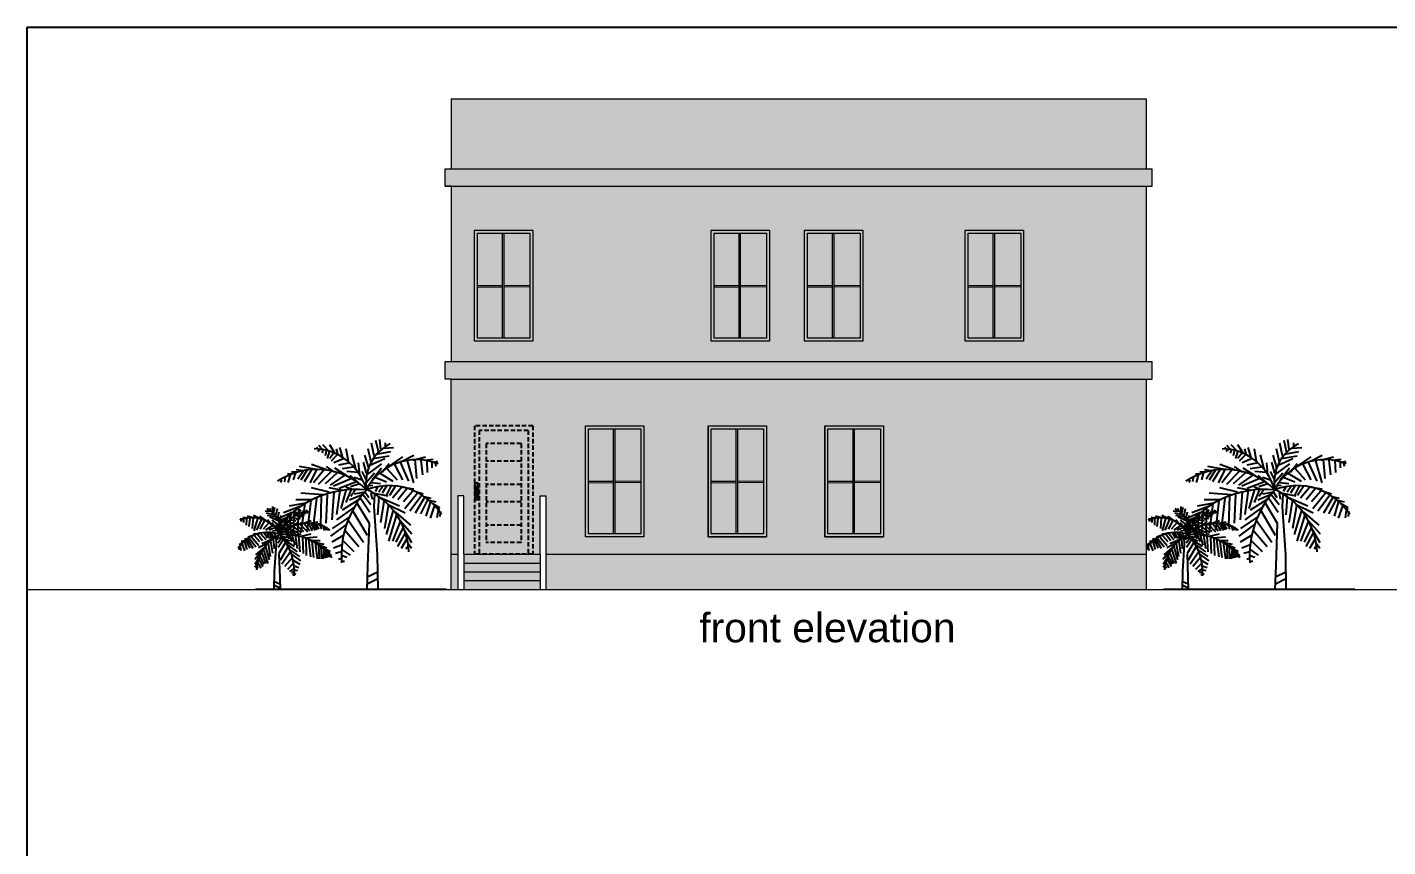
# Model space of a CAD drawing. Header units: inches. Extents: x -179 to 300, y 123 to 718.
# Drawn here: x 144.9 to 222.4, y 423.2 to 469.9 of the extents above; entities that cross this region are included whole.
import ezdxf

# ---------------------------------------------------------------- set-up
doc = ezdxf.new("R2010")
doc.units = ezdxf.units.IN
doc.header["$MEASUREMENT"] = 0
doc.linetypes.add('DASHED2', pattern=[0.375, 0.25, -0.125])
for name, color, linetype in [('BN', 1, 'Continuous'), ('DR', 32, 'Continuous'), ('WALL', 7, 'Continuous')]:
    doc.layers.add(name, color=color, linetype=linetype)
doc.layers.add('LINE', color=250, linetype='Continuous', lineweight=30)
doc.layers.add('SHADE', color=250, linetype='Continuous', lineweight=5)
doc.styles.get("Standard").update_dxf_attribs({"font": 'arial.ttf'})

# ---------------------------------------------------------------- blocks, each defined once
blk = doc.blocks.new('A$C0CB14089')
at = {"layer": 'LINE'}
for points in [[(0.016, 1.21, 1), (0.025, 1.21, 1)], [(0.052, 1.21, 1), (0.06, 1.21, 1)], [(0.016, 0.944, 1), (0.025, 0.944, 1)]]:
    blk.add_hatch(color=256, dxfattribs=at).paths.add_polyline_path(points)
h = blk.add_hatch(color=256, dxfattribs=at)
edge = h.paths.add_edge_path()
edge.add_ellipse((0.056, 0.944), major_axis=(-0.00285, 0.00285), ratio=1, start_angle=45, end_angle=225, ccw=False)
edge.add_ellipse((0.056, 0.944), major_axis=(-0.00285, 0.00285), ratio=1, start_angle=-135, end_angle=45, ccw=False)
at = {"layer": 'DR', "linetype": 'DASHED2', "ltscale": 0.3}
for p, q in [((1, 2.2), (0, 2.2)), ((0, 2.2), (0, 0)), ((0.92, 2.12), (0.08, 2.12)), ((0.08, 2.12), (0.08, 0)), ((0.92, 2.12), (0.92, 0)), ((1, 2.2), (1, 0)), ((0.8, 1.895), (0.2, 1.895)), ((0.2, 1.895), (0.2, 0.2)), ((0.8, 1.895), (0.8, 0.2)), ((0.8, 1.595), (0.2, 1.595)), ((0.8, 1.195), (0.2, 1.195)), ((0.8, 0.9), (0.2, 0.9)), ((0.8, 0.5), (0.2, 0.5)), ((1, 0), (0, 0)), ((0.8, 0.2), (0.2, 0.2))]:
    blk.add_line(p, q, dxfattribs=at)
at = {"layer": 'LINE'}
for p, q in [((0.062, 1.216), (0.014, 1.216)), ((0.014, 1.216), (0.014, 0.938)), ((0.062, 0.938), (0.062, 1.216)), ((0.014, 0.938), (0.062, 0.938))]:
    blk.add_line(p, q, dxfattribs=at)
at = {"layer": 'LINE', "color": 180}
blk.add_line((0.038, 1.175), (0.038, 1.022), dxfattribs=at)
at = {"layer": 'LINE'}
for centre in [(0.02, 1.21), (0.056, 1.21), (0.02, 0.944), (0.056, 0.944)]:
    blk.add_circle(centre, 0.00403, dxfattribs=at)
at = {"layer": 'LINE', "color": 180}
blk.add_circle((0.038, 0.998), 0.0144, dxfattribs=at)
blk = doc.blocks.new('A$C353D2B1A')
at = {"layer": 'BN', "color": 3}
for p, q in [((2.446, 2.398), (2.424, 2.566)), ((1.366, 2.398), (1.351, 2.436)), ((1.409, 2.398), (1.359, 2.361)), ((1.438, 2.389), (1.38, 2.463)), ((1.453, 2.389), (1.438, 2.333)), ((1.562, 2.361), (1.453, 2.473)), ((1.511, 2.389), (1.489, 2.287)), ((1.562, 2.352), (1.525, 2.24)), ((1.67, 2.315), (1.569, 2.473)), ((1.634, 2.333), (1.569, 2.24)), ((1.714, 2.305), (1.685, 2.408)), ((1.794, 2.259), (1.743, 2.426)), ((1.888, 2.194), (1.852, 2.408)), ((2.279, 2.175), (2.228, 2.408)), ((2.33, 2.287), (2.286, 2.501)), ((2.402, 2.361), (2.359, 2.547)), ((2.366, 2.315), (2.613, 2.361)), ((2.489, 2.417), (2.663, 2.426)), ((2.518, 2.51), (2.518, 2.445)), ((1.308, 2.055), (1.054, 2.101)), ((1.511, 2.045), (1.257, 2.138)), ((1.649, 2.008), (1.511, 2.101)), ((1.692, 2.296), (1.591, 2.194)), ((1.815, 2.24), (1.641, 2.166)), ((1.917, 2.166), (1.721, 2.129)), ((2.018, 2.064), (1.953, 2.305)), ((2.083, 1.962), (2.062, 2.166)), ((2.199, 1.989), (2.149, 2.175)), ((2.236, 2.082), (2.17, 2.296)), ((2.453, 2.147), (2.214, 1.971)), ((2.257, 2.129), (2.511, 2.24)), ((2.308, 2.24), (2.584, 2.287)), ((2.468, 2.008), (2.584, 2.157)), ((2.591, 2.11), (2.823, 2.268)), ((2.678, 2.138), (2.816, 1.878)), ((2.772, 2.175), (2.917, 1.85)), ((2.808, 2.194), (3.011, 2.296)), ((2.895, 2.203), (3.004, 1.822)), ((2.99, 2.213), (3.207, 2.268)), ((3.026, 2.222), (3.055, 1.897)), ((3.127, 2.213), (3.156, 1.962)), ((3.185, 2.213), (3.337, 2.231)), ((3.229, 2.203), (3.236, 1.999)), ((3.316, 2.175), (3.316, 2.082)), ((3.352, 2.175), (3.417, 2.194)), ((3.374, 2.166), (3.388, 2.11)), ((0.743, 1.878), (0.728, 1.832)), ((0.808, 1.934), (0.793, 1.841)), ((0.902, 1.98), (0.844, 1.971)), ((0.895, 1.971), (0.851, 1.832)), ((1.018, 2.008), (0.916, 2.008)), ((0.982, 1.999), (0.945, 1.878)), ((1.112, 2.027), (0.996, 2.045)), ((1.119, 2.027), (1.025, 1.887)), ((1.185, 2.045), (1.076, 1.869)), ((1.257, 2.045), (1.134, 1.841)), ((1.344, 2.045), (1.228, 1.822)), ((1.46, 2.036), (1.293, 1.822)), ((1.591, 2.017), (1.373, 1.794)), ((1.692, 1.989), (1.489, 1.804)), ((1.815, 1.952), (1.576, 1.785)), ((1.946, 1.897), (1.634, 1.766)), ((1.881, 1.934), (1.656, 2.073)), ((1.975, 2.092), (1.779, 2.064)), ((2.055, 1.999), (1.859, 2.017)), ((2.055, 1.832), (1.917, 1.952)), ((2.127, 1.869), (1.989, 1.915)), ((2.199, 1.869), (2.127, 2.017)), ((2.337, 1.989), (2.192, 1.822)), ((2.453, 2.073), (2.294, 1.869)), ((2.359, 1.915), (2.54, 1.841)), ((2.424, 1.989), (2.649, 1.85)), ((2.54, 2.073), (2.721, 1.878)), ((1.453, 1.618), (1.076, 1.646)), ((1.562, 1.664), (1.257, 1.739)), ((1.794, 1.692), (1.562, 1.739)), ((1.641, 1.664), (1.605, 1.19)), ((1.743, 1.692), (1.685, 1.283)), ((2.026, 1.841), (1.728, 1.729)), ((1.844, 1.692), (1.757, 1.385)), ((1.96, 1.711), (1.844, 1.748)), ((1.931, 1.701), (1.844, 1.488)), ((2.083, 1.804), (1.924, 1.757)), ((2.004, 1.701), (1.931, 1.59)), ((2.178, 1.664), (1.989, 1.627)), ((2.178, 1.664), (2.236, 1.571)), ((2.25, 1.785), (2.308, 1.776)), ((2.272, 1.655), (2.294, 1.543)), ((2.286, 1.832), (2.439, 1.813)), ((2.301, 1.655), (2.562, 1.599)), ((2.337, 1.636), (2.326, 1.419)), ((2.388, 1.748), (2.344, 1.674)), ((2.475, 1.757), (2.41, 1.664)), ((2.547, 1.776), (2.468, 1.646)), ((2.62, 1.776), (2.54, 1.618)), ((2.7, 1.776), (2.591, 1.608)), ((2.801, 1.748), (2.642, 1.562)), ((2.888, 1.72), (2.736, 1.534)), ((2.823, 1.748), (3.011, 1.72)), ((2.99, 1.683), (2.83, 1.497)), ((3.069, 1.646), (2.852, 1.376)), ((3.026, 1.683), (3.171, 1.636)), ((0.583, 1.325), (0.595, 1.419)), ((0.608, 1.304), (0.632, 1.408)), ((1.076, 1.423), (0.779, 1.311)), ((1.156, 1.478), (0.873, 1.423)), ((1.279, 1.534), (0.989, 1.534)), ((1.141, 1.469), (1.076, 0.967)), ((1.243, 1.516), (1.185, 1.014)), ((1.344, 1.562), (1.279, 1.032)), ((1.424, 1.599), (1.409, 1.079)), ((1.525, 1.618), (1.504, 1.135)), ((1.997, 1.413), (1.685, 1.19)), ((2.076, 1.543), (1.779, 1.358)), ((2.127, 1.618), (1.91, 1.525)), ((2.04, 1.469), (2.243, 1.135)), ((2.098, 1.562), (2.257, 1.32)), ((2.142, 1.618), (2.272, 1.451)), ((2.41, 1.581), (2.388, 1.274)), ((2.395, 1.59), (2.765, 1.432)), ((2.497, 1.506), (2.439, 1.144)), ((2.569, 1.432), (2.504, 1.042)), ((2.555, 1.46), (2.859, 1.311)), ((3.149, 1.618), (2.939, 1.339)), ((3.193, 1.571), (3.033, 1.302)), ((3.243, 1.534), (3.12, 1.293)), ((3.178, 1.59), (3.301, 1.562)), ((3.287, 1.488), (3.214, 1.255)), ((3.265, 1.525), (3.388, 1.497)), ((3.359, 1.423), (3.287, 1.218)), ((3.323, 1.478), (3.453, 1.404)), ((0.073, 1.199), (0.037, 1.21)), ((0.061, 1.194), (0.053, 1.163)), ((0.167, 1.22), (0.082, 1.23)), ((0.094, 1.199), (0.094, 1.147)), ((0.143, 1.215), (0.139, 1.1)), ((0.277, 1.22), (0.155, 1.251)), ((0.2, 1.22), (0.183, 1.079)), ((0.257, 1.225), (0.241, 1.042)), ((0.379, 1.21), (0.265, 1.267)), ((0.33, 1.215), (0.269, 1)), ((0.4, 1.199), (0.318, 1.016)), ((0.502, 1.163), (0.371, 1.251)), ((0.453, 1.178), (0.375, 1.032)), ((0.559, 1.335), (0.461, 1.34)), ((0.628, 1.278), (0.489, 1.304)), ((0.661, 1.236), (0.506, 1.262)), ((0.571, 1.105), (0.506, 1.189)), ((0.542, 1.387), (0.542, 1.351)), ((0.689, 1.173), (0.546, 1.236)), ((0.579, 1.183), (0.714, 1.084)), ((0.648, 1.262), (0.673, 1.382)), ((0.677, 1.199), (0.705, 1.33)), ((0.909, 1.311), (0.685, 1.209)), ((0.815, 1.218), (0.685, 1.162)), ((0.701, 1.147), (0.738, 1.267)), ((0.722, 1.095), (0.75, 1.199)), ((0.787, 1.079), (0.799, 1.194)), ((0.793, 1.19), (0.793, 1.004)), ((0.822, 1.218), (0.851, 0.995)), ((0.824, 1.136), (0.86, 1.272)), ((0.873, 1.265), (0.902, 0.977)), ((0.881, 1.194), (0.991, 1.173)), ((0.897, 1.21), (0.917, 1.33)), ((0.938, 1.236), (1.036, 1.194)), ((0.96, 1.348), (0.945, 0.967)), ((0.95, 1.246), (0.979, 1.34)), ((0.995, 1.272), (1.011, 1.33)), ((1.007, 1.267), (1.064, 1.21)), ((1.032, 1.385), (1.018, 0.967)), ((1.019, 1.278), (1.076, 1.366)), ((1.04, 1.288), (1.076, 1.236)), ((1.08, 1.304), (1.142, 1.366)), ((1.08, 1.298), (1.101, 1.236)), ((1.109, 1.319), (1.121, 1.262)), ((1.109, 1.126), (1.252, 1.178)), ((1.142, 1.319), (1.15, 1.288)), ((1.15, 1.319), (1.182, 1.361)), ((1.166, 1.325), (1.195, 1.304)), ((1.191, 1.325), (1.199, 1.345)), ((1.917, 1.246), (1.612, 1.042)), ((1.888, 1.181), (2.149, 0.809)), ((1.96, 1.348), (2.207, 0.93)), ((2.649, 1.339), (2.533, 0.939)), ((2.714, 1.274), (2.576, 0.828)), ((2.692, 1.32), (2.953, 1.097)), ((2.772, 1.181), (2.975, 0.949)), ((3.403, 1.395), (3.453, 1.367)), ((3.424, 1.348), (3.403, 1.227)), ((3.461, 1.311), (3.453, 1.246)), ((3.461, 1.32), (3.482, 1.32)), ((0.371, 0.959), (0.265, 0.943)), ((0.334, 0.943), (0.42, 0.838)), ((0.383, 0.959), (0.473, 0.854)), ((0.53, 1.142), (0.428, 1.032)), ((0.44, 0.974), (0.502, 0.88)), ((0.595, 1.095), (0.469, 1.016)), ((0.485, 0.974), (0.53, 0.885)), ((0.526, 0.974), (0.571, 0.901)), ((0.632, 1.053), (0.53, 1.011)), ((0.567, 0.964), (0.603, 0.912)), ((0.579, 1.142), (0.669, 1.027)), ((0.673, 1.006), (0.587, 0.995)), ((0.616, 0.959), (0.64, 0.917)), ((0.692, 1.079), (0.634, 1.032)), ((0.644, 1.095), (0.726, 1)), ((0.75, 1.144), (0.648, 1.088)), ((0.693, 0.98), (0.661, 0.974)), ((0.706, 1.088), (0.692, 1.023)), ((0.722, 1.027), (0.762, 1.11)), ((0.743, 1.125), (0.743, 1.023)), ((0.762, 1.027), (0.84, 1.053)), ((0.787, 0.99), (0.877, 0.964)), ((0.803, 1.1), (0.913, 1.11)), ((0.803, 1.006), (0.881, 1.074)), ((0.82, 1.011), (0.987, 0.948)), ((0.832, 0.933), (0.873, 0.87)), ((0.848, 1.152), (0.958, 1.136)), ((0.856, 0.938), (0.921, 0.959)), ((0.864, 1.042), (1.04, 0.969)), ((0.873, 0.933), (0.921, 0.812)), ((0.901, 1.063), (1.027, 1.142)), ((0.938, 1.074), (1.072, 0.98)), ((0.95, 0.927), (1.08, 0.953)), ((1.007, 1.095), (1.121, 0.99)), ((1.032, 1.105), (1.109, 1.157)), ((1.064, 1.11), (1.187, 0.985)), ((1.08, 0.912), (1.252, 0.953)), ((1.138, 1.121), (1.231, 1)), ((1.203, 1.126), (1.268, 1)), ((1.223, 1.131), (1.366, 1.157)), ((1.252, 1.126), (1.321, 1.011)), ((1.293, 1.126), (1.354, 1.027)), ((1.329, 1.115), (1.382, 1.037)), ((1.333, 1.115), (1.399, 1.126)), ((1.386, 1.105), (1.443, 1.105)), ((1.407, 1.1), (1.427, 1.032)), ((1.452, 1.089), (1.484, 1.084)), ((1.456, 1.084), (1.48, 1.006)), ((1.505, 1.063), (1.513, 1.011)), ((1.541, 1.032), (1.549, 1.006)), ((1.859, 1.116), (1.583, 0.912)), ((1.83, 1.014), (2.069, 0.735)), ((2.772, 1.162), (2.642, 0.828)), ((2.823, 1.051), (2.7, 0.809)), ((2.859, 0.967), (2.729, 0.735)), ((2.837, 1.023), (2.968, 0.8)), ((0.012, 0.718), (0, 0.718)), ((0.012, 0.713), (0.016, 0.676)), ((0.09, 0.807), (0.016, 0.765)), ((0.045, 0.76), (0.016, 0.744)), ((0.033, 0.734), (0.045, 0.666)), ((0.122, 0.833), (0.053, 0.818)), ((0.069, 0.776), (0.11, 0.661)), ((0.171, 0.87), (0.102, 0.854)), ((0.11, 0.812), (0.151, 0.682)), ((0.135, 0.838), (0.204, 0.703)), ((0.163, 0.859), (0.253, 0.708)), ((0.257, 0.922), (0.175, 0.896)), ((0.188, 0.885), (0.306, 0.729)), ((0.232, 0.901), (0.355, 0.75)), ((0.277, 0.922), (0.367, 0.818)), ((0.444, 0.718), (0.298, 0.593)), ((0.522, 0.797), (0.351, 0.713)), ((0.612, 0.87), (0.404, 0.781)), ((0.469, 0.729), (0.534, 0.504)), ((0.514, 0.781), (0.55, 0.561)), ((0.665, 0.906), (0.518, 0.875)), ((0.555, 0.823), (0.587, 0.619)), ((0.603, 0.865), (0.616, 0.692)), ((0.644, 0.896), (0.65, 0.774)), ((0.681, 0.906), (0.669, 0.844)), ((0.754, 0.885), (0.681, 0.791)), ((0.779, 0.854), (0.689, 0.718)), ((0.811, 0.802), (0.697, 0.614)), ((0.734, 0.912), (0.701, 0.859)), ((0.856, 0.734), (0.718, 0.499)), ((0.734, 0.912), (0.84, 0.891)), ((0.762, 0.885), (0.885, 0.833)), ((0.791, 0.844), (0.958, 0.739)), ((0.836, 0.77), (1.011, 0.645)), ((0.921, 0.927), (0.97, 0.755)), ((0.979, 0.927), (1.011, 0.697)), ((1.036, 0.912), (1.056, 0.645)), ((1.101, 0.885), (1.113, 0.614)), ((1.142, 0.885), (1.354, 0.901)), ((1.158, 0.875), (1.166, 0.582)), ((1.203, 0.854), (1.24, 0.556)), ((1.24, 0.838), (1.403, 0.838)), ((1.26, 0.828), (1.293, 0.546)), ((1.309, 0.807), (1.468, 0.776)), ((1.317, 0.802), (1.354, 0.52)), ((1.354, 0.776), (1.521, 0.713)), ((1.378, 0.755), (1.386, 0.52)), ((1.419, 0.734), (1.427, 0.52)), ((1.447, 0.713), (1.574, 0.655)), ((1.808, 0.93), (1.605, 0.809)), ((1.779, 0.763), (1.634, 0.707)), ((1.794, 0.837), (1.982, 0.651)), ((2.888, 0.865), (2.794, 0.698)), ((2.91, 0.744), (2.874, 0.689)), ((2.917, 0.781), (2.968, 0.707)), ((0.4, 0.64), (0.285, 0.509)), ((0.363, 0.551), (0.289, 0.425)), ((0.351, 0.52), (0.424, 0.389)), ((0.371, 0.567), (0.44, 0.431)), ((0.4, 0.629), (0.473, 0.441)), ((0.432, 0.692), (0.51, 0.441)), ((0.897, 0.64), (0.75, 0.431)), ((0.93, 0.546), (0.795, 0.389)), ((0.881, 0.676), (1.052, 0.561)), ((0.913, 0.603), (1.068, 0.488)), ((0.942, 0.499), (1.056, 0.431)), ((1.468, 0.687), (1.452, 0.525)), ((1.496, 0.661), (1.48, 0.535)), ((1.5, 0.661), (1.574, 0.629)), ((1.513, 0.645), (1.513, 0.54)), ((1.537, 0.619), (1.594, 0.588)), ((1.541, 0.608), (1.541, 0.551)), ((1.562, 0.588), (1.57, 0.551)), ((1.57, 0.582), (1.602, 0.556)), ((1.765, 0.642), (1.67, 0.614)), ((1.772, 0.531), (1.721, 0.512)), ((1.765, 0.689), (1.917, 0.586)), ((1.772, 0.484), (1.823, 0.484)), ((1.779, 0.577), (1.859, 0.549)), ((0.318, 0.415), (0.289, 0.373)), ((0.322, 0.394), (0.342, 0.363)), ((0.334, 0.462), (0.387, 0.368)), ((0.95, 0.446), (0.844, 0.342)), ((0.966, 0.363), (0.881, 0.305)), ((0.958, 0.3), (0.913, 0.284)), ((0.962, 0.248), (0.934, 0.248)), ((0.958, 0.405), (1.04, 0.373)), ((0.962, 0.274), (0.991, 0.263)), ((0.966, 0.337), (1.019, 0.321)), ((2.39, 0.296), (2.209, 0.207)), ((0.614, 0.142), (0.716, 0.092)), ((0.614, 0.077), (0.716, 0.026)), ((2.39, 0.18), (2.209, 0.09))]:
    blk.add_line(p, q, dxfattribs=at)
at = {"layer": 'BN'}
blk.add_line((3.568, 0), (0.297, 0), dxfattribs=at)
at = {"layer": 'BN', "color": 3}
for points in [[(2.326, 1.418), (2.383, 0.591), (2.391, 0)], [(2.242, 1.129), (2.216, 0.404), (2.202, 0)], [(0.651, 0.773), (0.619, 0.308), (0.614, 0)], [(0.698, 0.61), (0.712, 0.203), (0.719, 0)]]:
    blk.add_lwpolyline(points, dxfattribs=at)
for centre, radius, start, end in [((1.277, 1.456), 0.952, 16.118, 88.5968), ((2.928, 1.826), 0.739, 115.8877, 189.715), ((3.052, 1.25), 0.971, 67.4695, 152.3288), ((1.349, 0.847), 1.207, 45.6787, 123.8073), ((2.019, -0.001), 1.711, 84.1773, 144.0122), ((3.467, 0.569), 1.699, 138.6215, 183.8057), ((2.584, 0.712), 1.064, 32.4678, 111.6169), ((1.697, 0.587), 1.228, 2.5867, 66.2408), ((0.242, 0.679), 0.546, 27.6712, 112.5305), ((0.312, 1.003), 0.416, 350.285, 64.1123), ((1.24, 0.794), 0.536, 91.4032, 163.882), ((0.505, 0.376), 0.599, 68.3831, 147.5322), ((1.004, 0.305), 0.691, 113.7592, 177.4133), ((1.2, 0.452), 0.679, 56.1927, 134.3213), ((0.823, -0.025), 0.963, 35.9878, 95.8227), ((0.009, 0.296), 0.956, 356.1943, 41.3785)]:
    blk.add_arc(centre, radius, start, end, dxfattribs=at)

msp = doc.modelspace()

# ---------------------------------------------------------------- hatches: boundary and pattern name
at = {"lineweight": 0, "true_color": 0xcecce6}
h = msp.add_hatch(color=254, dxfattribs=at)
h.dxf.hatch_style = 1
h.paths.add_polyline_path([(169.00572, 460.80732), (169.00572, 450.82387), (208.60672, 450.82387), (208.60672, 460.80732)])
h.paths.add_polyline_path([(183.8145, 458.31146), (187.14231, 458.31146), (187.14231, 451.98861), (183.8145, 451.98861)], flags=16)
h.paths.add_polyline_path([(183.98089, 458.14506), (186.97592, 458.14506), (186.97592, 452.155), (183.98089, 452.155)], flags=0)
h.paths.add_polyline_path([(173.66466, 451.98861), (170.33685, 451.98861), (170.33685, 458.31146), (173.66466, 458.31146)], flags=16)
h.paths.add_polyline_path([(173.49827, 452.155), (170.50324, 452.155), (170.50324, 458.14506), (173.49827, 458.14506)], flags=0)
h.paths.add_polyline_path([(189.139, 458.31146), (192.46682, 458.31146), (192.46682, 451.98861), (189.139, 451.98861)], flags=16)
h.paths.add_polyline_path([(189.30539, 458.14506), (192.30043, 458.14506), (192.30043, 452.155), (189.30539, 452.155)], flags=0)
h.paths.add_polyline_path([(198.29049, 458.31146), (201.61831, 458.31146), (201.61831, 451.98861), (198.29049, 451.98861)], flags=16)
h.paths.add_polyline_path([(198.45688, 458.14506), (201.45192, 458.14506), (201.45192, 452.155), (198.45688, 452.155)], flags=0)
h.paths.add_polyline_path([(169.00572, 449.82553), (169.00572, 439.84208), (169.39026, 439.84208), (169.39026, 443.1699), (169.72304, 443.1699), (169.72304, 439.84208), (170.33685, 439.84208), (170.33685, 447.16328), (173.66466, 447.16328), (173.66466, 439.84208), (174.07088, 439.84208), (174.07088, 443.1699), (174.40366, 443.1699), (174.40366, 439.84208), (208.60672, 439.84208), (208.60672, 449.82553)])
h.paths.add_polyline_path([(193.63155, 440.84043), (190.30374, 440.84043), (190.30374, 447.16328), (193.63155, 447.16328)], flags=16)
h.paths.add_polyline_path([(193.46516, 441.00682), (190.47013, 441.00682), (190.47013, 446.99689), (193.46516, 446.99689)], flags=0)
h.paths.add_polyline_path([(186.97592, 440.84043), (183.64811, 440.84043), (183.64811, 447.16328), (186.97592, 447.16328)], flags=16)
h.paths.add_polyline_path([(186.80953, 441.00682), (183.8145, 441.00682), (183.8145, 446.99689), (186.80953, 446.99689)], flags=0)
h.paths.add_polyline_path([(179.98751, 440.84043), (176.6597, 440.84043), (176.6597, 447.16328), (179.98751, 447.16328)], flags=16)
h.paths.add_polyline_path([(179.82112, 441.00682), (176.82609, 441.00682), (176.82609, 446.99689), (179.82112, 446.99689)], flags=0)
h.paths.add_polyline_path([(208.60672, 461.80566), (208.60672, 465.79904), (169.00572, 465.79904), (169.00572, 461.80566)])
at = {"lineweight": 0}
h = msp.add_hatch(dxfattribs=at)
h.set_pattern_fill('AR-B816C', color=34, scale=0.026623)
h.set_pattern_definition([(0, (663.19505, -138.38347), (0.212980145, 0.212980145), [0.41597685, -0.00998344]), (0, (662.98207, -138.37348), (0.212980145, 0.212980145), [0.41597685, -0.00998344]), (90, (663.19505, -138.38347), (-0.212980145, 0.212980145), [-0.22296359, 0.2029967]), (90, (663.18506, -138.38347), (-0.212980145, 0.212980145), [-0.22296359, 0.2029967])])
h.paths.add_polyline_path([(168.67294, 461.80566), (168.67294, 460.80732), (169.00572, 460.80732), (208.60672, 460.80732), (208.9395, 460.80732), (208.9395, 461.80566)])
h.paths.add_polyline_path([(168.67294, 450.82387), (168.67294, 449.82553), (169.00572, 449.82553), (208.60672, 449.82553), (208.9395, 449.82553), (208.9395, 450.82387)])
h = msp.add_hatch(color=34, dxfattribs=at)
h.dxf.hatch_style = 1
h.paths.add_polyline_path([(170.33685, 451.98861), (173.66466, 451.98861), (173.66466, 458.31146), (170.33685, 458.31146)])
h.paths.add_polyline_path([(170.50324, 452.155), (173.49827, 452.155), (173.49827, 458.14506), (170.50324, 458.14506)], flags=16)
h.paths.add_polyline_path([(172.00076, 452.155), (173.49827, 452.155), (173.49827, 458.14506), (172.00076, 458.14506)], flags=16)
h = msp.add_hatch(color=34, dxfattribs=at)
h.dxf.hatch_style = 1
h.paths.add_polyline_path([(173.49827, 455.17462), (172.00076, 455.16233), (172.00076, 455.07913), (173.49827, 455.09142)])
h.paths.add_polyline_path([(172.00076, 458.14506), (171.91756, 458.14506), (171.91756, 452.155), (172.00076, 452.155)])
h.paths.add_polyline_path([(171.91756, 455.16164), (170.50324, 455.15003), (170.50324, 455.06683), (171.91756, 455.07845)])
h = msp.add_hatch(color=3, dxfattribs=at)
h.dxf.hatch_style = 1
h.set_gradient(color1=(173, 221, 247))
h.paths.add_polyline_path([(171.91756, 458.14506), (170.50324, 458.14506), (170.50324, 455.15003), (171.91756, 455.16164)])
h.paths.add_polyline_path([(173.49827, 458.14506), (172.00076, 458.14506), (172.00076, 455.16233), (173.49827, 455.17462)])
h.paths.add_polyline_path([(171.91756, 455.07845), (170.50324, 455.06683), (170.50324, 452.155), (171.91756, 452.155)])
h.paths.add_polyline_path([(173.49827, 455.09142), (172.00076, 455.07913), (172.00076, 452.155), (173.49827, 452.155)])
h = msp.add_hatch(color=34, dxfattribs=at)
h.dxf.hatch_style = 1
h.paths.add_polyline_path([(183.8145, 451.98861), (187.14231, 451.98861), (187.14231, 458.31146), (183.8145, 458.31146)])
h.paths.add_polyline_path([(183.98089, 452.155), (186.97592, 452.155), (186.97592, 458.14506), (183.98089, 458.14506)], flags=16)
h.paths.add_polyline_path([(185.47841, 452.155), (186.97592, 452.155), (186.97592, 458.14506), (185.47841, 458.14506)], flags=16)
h = msp.add_hatch(color=34, dxfattribs=at)
h.dxf.hatch_style = 1
h.paths.add_polyline_path([(186.97592, 455.17462), (185.47841, 455.16233), (185.47841, 455.07913), (186.97592, 455.09142)])
h.paths.add_polyline_path([(185.47841, 458.14506), (185.39521, 458.14506), (185.39521, 452.155), (185.47841, 452.155)])
h.paths.add_polyline_path([(185.39521, 455.16164), (183.98089, 455.15003), (183.98089, 455.06683), (185.39521, 455.07845)])
h = msp.add_hatch(color=3, dxfattribs=at)
h.dxf.hatch_style = 1
h.set_gradient(color1=(173, 221, 247))
h.paths.add_polyline_path([(185.39521, 458.14506), (183.98089, 458.14506), (183.98089, 455.15003), (185.39521, 455.16164)])
h.paths.add_polyline_path([(186.97592, 458.14506), (185.47841, 458.14506), (185.47841, 455.16233), (186.97592, 455.17462)])
h.paths.add_polyline_path([(185.39521, 455.07845), (183.98089, 455.06683), (183.98089, 452.155), (185.39521, 452.155)])
h.paths.add_polyline_path([(186.97592, 455.09142), (185.47841, 455.07913), (185.47841, 452.155), (186.97592, 452.155)])
h = msp.add_hatch(color=34, dxfattribs=at)
h.dxf.hatch_style = 1
h.paths.add_polyline_path([(189.139, 451.98861), (192.46682, 451.98861), (192.46682, 458.31146), (189.139, 458.31146)])
h.paths.add_polyline_path([(189.30539, 452.155), (192.30043, 452.155), (192.30043, 458.14506), (189.30539, 458.14506)], flags=16)
h.paths.add_polyline_path([(190.80291, 452.155), (192.30043, 452.155), (192.30043, 458.14506), (190.80291, 458.14506)], flags=16)
h = msp.add_hatch(color=34, dxfattribs=at)
h.dxf.hatch_style = 1
h.paths.add_polyline_path([(192.30043, 455.17462), (190.80291, 455.16233), (190.80291, 455.07913), (192.30043, 455.09142)])
h.paths.add_polyline_path([(190.80291, 458.14506), (190.71971, 458.14506), (190.71971, 452.155), (190.80291, 452.155)])
h.paths.add_polyline_path([(190.71971, 455.16164), (189.30539, 455.15003), (189.30539, 455.06683), (190.71971, 455.07845)])
h = msp.add_hatch(color=3, dxfattribs=at)
h.dxf.hatch_style = 1
h.set_gradient(color1=(173, 221, 247))
h.paths.add_polyline_path([(190.71971, 458.14506), (189.30539, 458.14506), (189.30539, 455.15003), (190.71971, 455.16164)])
h.paths.add_polyline_path([(192.30043, 458.14506), (190.80291, 458.14506), (190.80291, 455.16233), (192.30043, 455.17462)])
h.paths.add_polyline_path([(190.71971, 455.07845), (189.30539, 455.06683), (189.30539, 452.155), (190.71971, 452.155)])
h.paths.add_polyline_path([(192.30043, 455.09142), (190.80291, 455.07913), (190.80291, 452.155), (192.30043, 452.155)])
h = msp.add_hatch(color=34, dxfattribs=at)
h.dxf.hatch_style = 1
h.paths.add_polyline_path([(198.29049, 451.98861), (201.61831, 451.98861), (201.61831, 458.31146), (198.29049, 458.31146)])
h.paths.add_polyline_path([(198.45688, 452.155), (201.45192, 452.155), (201.45192, 458.14506), (198.45688, 458.14506)], flags=16)
h.paths.add_polyline_path([(199.9544, 452.155), (201.45192, 452.155), (201.45192, 458.14506), (199.9544, 458.14506)], flags=16)
h = msp.add_hatch(color=34, dxfattribs=at)
h.dxf.hatch_style = 1
h.paths.add_polyline_path([(201.45192, 455.17462), (199.9544, 455.16233), (199.9544, 455.07913), (201.45192, 455.09142)])
h.paths.add_polyline_path([(199.9544, 458.14506), (199.87121, 458.14506), (199.87121, 452.155), (199.9544, 452.155)])
h.paths.add_polyline_path([(199.87121, 455.16164), (198.45688, 455.15003), (198.45688, 455.06683), (199.87121, 455.07845)])
h = msp.add_hatch(color=3, dxfattribs=at)
h.dxf.hatch_style = 1
h.set_gradient(color1=(173, 221, 247))
h.paths.add_polyline_path([(199.87121, 458.14506), (198.45688, 458.14506), (198.45688, 455.15003), (199.87121, 455.16164)])
h.paths.add_polyline_path([(201.45192, 458.14506), (199.9544, 458.14506), (199.9544, 455.16233), (201.45192, 455.17462)])
h.paths.add_polyline_path([(199.87121, 455.07845), (198.45688, 455.06683), (198.45688, 452.155), (199.87121, 452.155)])
h.paths.add_polyline_path([(201.45192, 455.09142), (199.9544, 455.07913), (199.9544, 452.155), (201.45192, 452.155)])
h = msp.add_hatch(color=34, dxfattribs=at)
h.dxf.hatch_style = 1
h.paths.add_polyline_path([(173.66466, 447.16328), (170.33685, 447.16328), (170.33685, 439.84208), (170.60307, 439.84208), (170.60307, 446.89705), (173.39844, 446.89705), (173.39844, 439.84208), (173.66466, 439.84208)])
h.paths.add_polyline_path([(170.54405, 443.88969), (170.54405, 442.96489), (170.38373, 442.96489), (170.38373, 443.88969)], flags=16)
h.paths.add_polyline_path([(170.53617, 443.87011, -1), (170.50937, 443.87011, -1)], flags=0)
h.paths.add_polyline_path([(170.4184, 443.87011, -1), (170.39161, 443.87011, -1)], flags=0)
h.paths.add_polyline_path([(170.51202, 443.16437, -1), (170.4162, 443.16437, -1)], flags=0)
h.paths.add_polyline_path([(170.53617, 442.98447, -1), (170.50937, 442.98447, -1)], flags=0)
h.paths.add_polyline_path([(170.4184, 442.98447, -1), (170.39161, 442.98447, -1)], flags=0)
at = {"lineweight": 0, "true_color": 0xffe3c7}
h = msp.add_hatch(color=254, dxfattribs=at)
h.dxf.hatch_style = 1
h.paths.add_polyline_path([(172.9991, 443.81882), (171.00241, 443.81882), (171.00241, 442.83712), (172.9991, 442.83712)], flags=16)
h.paths.add_polyline_path([(170.60307, 446.89705), (170.60307, 439.84208), (173.39844, 439.84208), (173.39844, 446.89705)])
at = {"lineweight": 0}
h = msp.add_hatch(color=34, dxfattribs=at)
h.dxf.hatch_style = 1
h.paths.add_polyline_path([(176.6597, 440.84043), (179.98751, 440.84043), (179.98751, 447.16328), (176.6597, 447.16328)])
h.paths.add_polyline_path([(176.82609, 441.00682), (179.82112, 441.00682), (179.82112, 446.99689), (176.82609, 446.99689)], flags=16)
h.paths.add_polyline_path([(178.3236, 441.00682), (179.82112, 441.00682), (179.82112, 446.99689), (178.3236, 446.99689)], flags=16)
h = msp.add_hatch(color=34, dxfattribs=at)
h.dxf.hatch_style = 1
h.paths.add_polyline_path([(179.82112, 444.02644), (178.3236, 444.01415), (178.3236, 443.93095), (179.82112, 443.94325)])
h.paths.add_polyline_path([(178.3236, 446.99689), (178.24041, 446.99689), (178.24041, 441.00682), (178.3236, 441.00682)])
h.paths.add_polyline_path([(178.24041, 444.01346), (176.82609, 444.00185), (176.82609, 443.91865), (178.24041, 443.93027)])
h = msp.add_hatch(color=3, dxfattribs=at)
h.dxf.hatch_style = 1
h.set_gradient(color1=(173, 221, 247))
h.paths.add_polyline_path([(178.24041, 446.99689), (176.82609, 446.99689), (176.82609, 444.00185), (178.24041, 444.01346)])
h.paths.add_polyline_path([(179.82112, 446.99689), (178.3236, 446.99689), (178.3236, 444.01415), (179.82112, 444.02644)])
h.paths.add_polyline_path([(178.24041, 443.93027), (176.82609, 443.91865), (176.82609, 441.00682), (178.24041, 441.00682)])
h.paths.add_polyline_path([(179.82112, 443.94325), (178.3236, 443.93095), (178.3236, 441.00682), (179.82112, 441.00682)])
h = msp.add_hatch(color=34, dxfattribs=at)
h.dxf.hatch_style = 1
h.paths.add_polyline_path([(183.64811, 440.84043), (186.97592, 440.84043), (186.97592, 447.16328), (183.64811, 447.16328)])
h.paths.add_polyline_path([(183.8145, 441.00682), (186.80953, 441.00682), (186.80953, 446.99689), (183.8145, 446.99689)], flags=16)
h.paths.add_polyline_path([(185.31202, 441.00682), (186.80953, 441.00682), (186.80953, 446.99689), (185.31202, 446.99689)], flags=16)
h = msp.add_hatch(color=34, dxfattribs=at)
h.dxf.hatch_style = 1
h.paths.add_polyline_path([(186.80953, 444.02644), (185.31202, 444.01415), (185.31202, 443.93095), (186.80953, 443.94325)])
h.paths.add_polyline_path([(185.31202, 446.99689), (185.22882, 446.99689), (185.22882, 441.00682), (185.31202, 441.00682)])
h.paths.add_polyline_path([(185.22882, 444.01346), (183.8145, 444.00185), (183.8145, 443.91865), (185.22882, 443.93027)])
h = msp.add_hatch(color=3, dxfattribs=at)
h.dxf.hatch_style = 1
h.set_gradient(color1=(173, 221, 247))
h.paths.add_polyline_path([(185.22882, 446.99689), (183.8145, 446.99689), (183.8145, 444.00185), (185.22882, 444.01346)])
h.paths.add_polyline_path([(186.80953, 446.99689), (185.31202, 446.99689), (185.31202, 444.01415), (186.80953, 444.02644)])
h.paths.add_polyline_path([(185.22882, 443.93027), (183.8145, 443.91865), (183.8145, 441.00682), (185.22882, 441.00682)])
h.paths.add_polyline_path([(186.80953, 443.94325), (185.31202, 443.93095), (185.31202, 441.00682), (186.80953, 441.00682)])
h = msp.add_hatch(color=34, dxfattribs=at)
h.dxf.hatch_style = 1
h.paths.add_polyline_path([(190.30374, 440.84043), (193.63155, 440.84043), (193.63155, 447.16328), (190.30374, 447.16328)])
h.paths.add_polyline_path([(190.47013, 441.00682), (193.46516, 441.00682), (193.46516, 446.99689), (190.47013, 446.99689)], flags=16)
h.paths.add_polyline_path([(191.96765, 441.00682), (193.46516, 441.00682), (193.46516, 446.99689), (191.96765, 446.99689)], flags=16)
h = msp.add_hatch(color=34, dxfattribs=at)
h.dxf.hatch_style = 1
h.paths.add_polyline_path([(193.46516, 444.02644), (191.96765, 444.01415), (191.96765, 443.93095), (193.46516, 443.94325)])
h.paths.add_polyline_path([(191.96765, 446.99689), (191.88445, 446.99689), (191.88445, 441.00682), (191.96765, 441.00682)])
h.paths.add_polyline_path([(191.88445, 444.01346), (190.47013, 444.00185), (190.47013, 443.91865), (191.88445, 443.93027)])
h = msp.add_hatch(color=3, dxfattribs=at)
h.dxf.hatch_style = 1
h.set_gradient(color1=(173, 221, 247))
h.paths.add_polyline_path([(191.88445, 446.99689), (190.47013, 446.99689), (190.47013, 444.00185), (191.88445, 444.01346)])
h.paths.add_polyline_path([(193.46516, 446.99689), (191.96765, 446.99689), (191.96765, 444.01415), (193.46516, 444.02644)])
h.paths.add_polyline_path([(191.88445, 443.93027), (190.47013, 443.91865), (190.47013, 441.00682), (191.88445, 441.00682)])
h.paths.add_polyline_path([(193.46516, 443.94325), (191.96765, 443.93095), (191.96765, 441.00682), (193.46516, 441.00682)])
h = msp.add_hatch(color=3, dxfattribs=at)
h.dxf.hatch_style = 1
h.set_gradient(color1=(173, 221, 247))
h.paths.add_polyline_path([(171.00241, 445.14995), (172.9991, 445.14995), (172.9991, 446.14829), (171.00241, 446.14829)])
h.paths.add_polyline_path([(171.00241, 445.14995), (171.00241, 443.81882), (172.9991, 443.81882), (172.9991, 445.14995)])
h.paths.add_polyline_path([(172.9991, 442.83712), (172.9991, 443.81882), (171.00241, 443.81882), (171.00241, 442.83712)])
h.paths.add_polyline_path([(171.00241, 442.83712), (171.00241, 441.50599), (172.9991, 441.50599), (172.9991, 442.83712)])
h.paths.add_polyline_path([(171.00241, 441.50599), (171.00241, 440.50765), (172.9991, 440.50765), (172.9991, 441.50599)])
at = {"lineweight": 0, "true_color": 0x939598}
h = msp.add_hatch(color=252, dxfattribs=at)
h.dxf.hatch_style = 1
h.paths.add_polyline_path([(174.40366, 439.84208), (174.40366, 437.84539), (208.60672, 437.84539), (208.60672, 439.84208)])
h.paths.add_polyline_path([(169.00572, 437.84539), (169.39026, 437.84539), (169.39026, 439.84208), (169.00572, 439.84208)])
at = {"lineweight": 0, "true_color": 0x636466}
h = msp.add_hatch(color=251, dxfattribs=at)
h.dxf.hatch_style = 1
h.paths.add_polyline_path([(174.07088, 439.84208), (169.72304, 439.84208), (169.72304, 439.34291), (174.07088, 439.34291)])
h.paths.add_polyline_path([(174.07088, 439.34291), (169.72304, 439.34291), (169.72304, 438.84374), (174.07088, 438.84374)])
h.paths.add_polyline_path([(174.07088, 438.84374), (169.72304, 438.84374), (169.72304, 438.34457), (174.07088, 438.34457)])
h.paths.add_polyline_path([(174.07088, 438.34457), (169.72304, 438.34457), (169.72304, 437.84539), (174.07088, 437.84539)])

# ---------------------------------------------------------------- linework, layer by layer
at = {"color": 240, "true_color": 0xed1f24}
for p, q in [((144.85777, 369.37692), (144.85777, 469.87186)), ((144.85777, 369.37692), (144.85777, 469.87186)), ((144.85777, 469.87186), (299.89484, 469.87186))]:
    msp.add_line(p, q, dxfattribs=at)
at = {"color": 40, "lineweight": 0, "true_color": 0xf8d731}
for p, q in [((169.00572, 465.79904), (169.00572, 461.80566)), ((208.60672, 465.79904), (208.60672, 461.80566)), ((169.00572, 460.80732), (169.00572, 450.82387)), ((208.60672, 460.80732), (208.60672, 450.82387)), ((169.00572, 437.84539), (169.00572, 449.82553)), ((208.60672, 449.82553), (208.60672, 437.84539)), ((183.64811, 447.16328), (183.64811, 440.84043)), ((186.97592, 447.16328), (186.97592, 440.84043)), ((190.30374, 447.16328), (190.30374, 440.84043)), ((193.63155, 447.16328), (193.63155, 440.84043)), ((174.07088, 439.84208), (174.07088, 437.84539))]:
    msp.add_line(p, q, dxfattribs=at)
at = {"color": 3, "lineweight": 0}
for p, q in [((169.00572, 465.79904), (208.60672, 465.79904)), ((168.67294, 460.80732), (168.67294, 461.80566)), ((168.67294, 461.80566), (208.9395, 461.80566)), ((208.9395, 460.80732), (208.9395, 461.80566)), ((168.67294, 460.80732), (208.9395, 460.80732)), ((169.00572, 460.80732), (168.67294, 460.80732)), ((169.00572, 460.80732), (208.60672, 460.80732)), ((208.60672, 460.80732), (208.9395, 460.80732)), ((168.67294, 449.82553), (168.67294, 450.82387)), ((168.67294, 450.82387), (208.9395, 450.82387)), ((208.9395, 449.82553), (208.9395, 450.82387)), ((169.00572, 449.82553), (168.67294, 449.82553)), ((169.00572, 449.82553), (208.60672, 449.82553)), ((208.60672, 449.82553), (208.9395, 449.82553)), ((183.64811, 447.16328), (186.97592, 447.16328)), ((190.30374, 447.16328), (193.63155, 447.16328)), ((169.39026, 443.1699), (169.39026, 437.84539)), ((169.72304, 443.1699), (169.39026, 443.1699)), ((169.72304, 439.84208), (169.72304, 443.1699)), ((174.07088, 443.1699), (174.40366, 443.1699)), ((174.07088, 439.84208), (174.07088, 443.1699)), ((174.40366, 443.1699), (174.40366, 437.84539)), ((183.64811, 440.84043), (186.97592, 440.84043)), ((190.30374, 440.84043), (193.63155, 440.84043)), ((169.00572, 439.84208), (169.39026, 439.84208)), ((169.72304, 439.84208), (174.07088, 439.84208)), ((169.72304, 439.84208), (169.72304, 437.84539)), ((174.40366, 439.84208), (208.60672, 439.84208)), ((169.72304, 439.34291), (174.07088, 439.34291)), ((169.72304, 438.84374), (174.07088, 438.84374)), ((169.72304, 438.34457), (174.07088, 438.34457)), ((144.85777, 437.84539), (299.89484, 437.84539))]:
    msp.add_line(p, q, dxfattribs=at)
at = {"color": 18, "lineweight": 0, "true_color": 0x000000}
for p, q in [((171.91756, 458.14506), (171.91756, 452.155)), ((172.00076, 458.14506), (172.00076, 452.155)), ((185.39521, 458.14506), (185.39521, 452.155)), ((185.47841, 458.14506), (185.47841, 452.155)), ((190.71971, 458.14506), (190.71971, 452.155)), ((190.80291, 458.14506), (190.80291, 452.155)), ((199.87121, 458.14506), (199.87121, 452.155)), ((199.9544, 458.14506), (199.9544, 452.155)), ((170.50324, 455.15003), (171.91756, 455.16164)), ((170.50392, 455.06684), (171.91756, 455.07845)), ((172.00076, 455.16233), (173.49827, 455.17462)), ((172.00076, 455.07913), (173.49896, 455.09143)), ((183.98089, 455.15003), (185.39521, 455.16164)), ((183.98157, 455.06684), (185.39521, 455.07845)), ((185.47841, 455.16233), (186.97592, 455.17462)), ((185.47841, 455.07913), (186.97661, 455.09143)), ((189.30539, 455.15003), (190.71971, 455.16164)), ((189.30608, 455.06684), (190.71971, 455.07845)), ((190.80291, 455.16233), (192.30043, 455.17462)), ((190.80291, 455.07913), (192.30111, 455.09143)), ((198.45688, 455.15003), (199.87121, 455.16164)), ((198.45757, 455.06684), (199.87121, 455.07845)), ((199.9544, 455.16233), (201.45192, 455.17462)), ((199.9544, 455.07913), (201.4526, 455.09143)), ((178.24041, 446.99689), (178.24041, 441.00682)), ((178.3236, 446.99689), (178.3236, 441.00682)), ((185.22882, 446.99689), (185.22882, 441.00682)), ((185.31202, 446.99689), (185.31202, 441.00682)), ((191.88445, 446.99689), (191.88445, 441.00682)), ((191.96765, 446.99689), (191.96765, 441.00682)), ((176.82609, 444.00185), (178.24041, 444.01346)), ((176.82677, 443.91866), (178.24041, 443.93027)), ((178.3236, 444.01415), (179.82112, 444.02644)), ((178.3236, 443.93095), (179.8218, 443.94325)), ((183.8145, 444.00185), (185.22882, 444.01346)), ((183.81518, 443.91866), (185.22882, 443.93027)), ((185.31202, 444.01415), (186.80953, 444.02644)), ((185.31202, 443.93095), (186.81022, 443.94325)), ((190.47013, 444.00185), (191.88445, 444.01346)), ((190.47081, 443.91866), (191.88445, 443.93027)), ((191.96765, 444.01415), (193.46516, 444.02644)), ((191.96765, 443.93095), (193.46584, 443.94325))]:
    msp.add_line(p, q, dxfattribs=at)
at = {"color": 34, "lineweight": 0}
for points in [[(170.33685, 458.31146), (173.66466, 458.31146), (173.66466, 451.98861), (170.33685, 451.98861)], [(170.50324, 458.14506), (173.49827, 458.14506), (173.49827, 452.155), (170.50324, 452.155)], [(183.8145, 458.31146), (187.14231, 458.31146), (187.14231, 451.98861), (183.8145, 451.98861)], [(183.98089, 458.14506), (186.97592, 458.14506), (186.97592, 452.155), (183.98089, 452.155)], [(189.139, 458.31146), (192.46682, 458.31146), (192.46682, 451.98861), (189.139, 451.98861)], [(189.30539, 458.14506), (192.30043, 458.14506), (192.30043, 452.155), (189.30539, 452.155)], [(198.29049, 458.31146), (201.61831, 458.31146), (201.61831, 451.98861), (198.29049, 451.98861)], [(198.45688, 458.14506), (201.45192, 458.14506), (201.45192, 452.155), (198.45688, 452.155)], [(176.6597, 447.16328), (179.98751, 447.16328), (179.98751, 440.84043), (176.6597, 440.84043)], [(176.82609, 446.99689), (179.82112, 446.99689), (179.82112, 441.00682), (176.82609, 441.00682)], [(183.64811, 447.16328), (186.97592, 447.16328), (186.97592, 440.84043), (183.64811, 440.84043)], [(183.8145, 446.99689), (186.80953, 446.99689), (186.80953, 441.00682), (183.8145, 441.00682)], [(190.30374, 447.16328), (193.63155, 447.16328), (193.63155, 440.84043), (190.30374, 440.84043)], [(190.47013, 446.99689), (193.46516, 446.99689), (193.46516, 441.00682), (190.47013, 441.00682)]]:
    msp.add_lwpolyline(points, close=True, dxfattribs=at)

# ---------------------------------------------------------------- block references
at = {"layer": 'SHADE', "lineweight": 0, "xscale": 3.327814762765172, "yscale": 3.327814762765172, "zscale": 3.327814762765172}
for p in [(156.8697, 437.8454), (208.60672, 437.8454)]:
    msp.add_blockref('A$C353D2B1A', p, dxfattribs=at)
at = {"layer": 'WALL', "lineweight": 0, "xscale": 3.327814762765172, "yscale": 3.327814762765172, "zscale": 3.327814762765172}
msp.add_blockref('A$C0CB14089', (170.33685, 439.84208), dxfattribs=at)

# ---------------------------------------------------------------- texts
at = {"lineweight": 0, "insert": (183.1426, 436.49591), "char_height": 1.6639074, "attachment_point": 1}
msp.add_mtext_dynamic_manual_height_columns('front elevation', width=16.7581206, gutter_width=1, heights=[0], dxfattribs=at)

doc.saveas('drawing.dxf')
